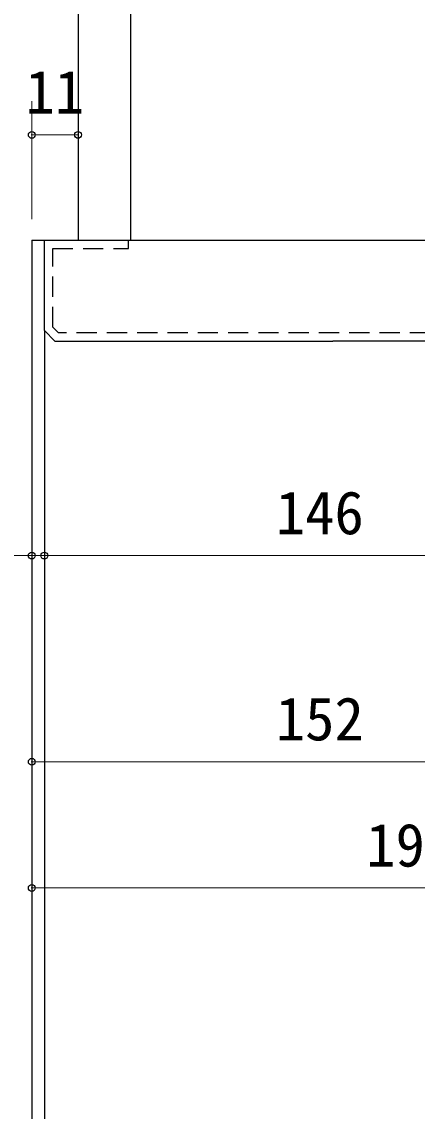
# Model space of a CAD drawing. Units: millimetres at full size; details may follow other scales. Extents: x -800 to 800, y -560 to 560.
# Drawn here: x -405.1 to -311.1, y 166.4 to 425.4 of the extents above; entities that cross this region are included whole.
import ezdxf
from ezdxf.enums import TextEntityAlignment as Align

# ---------------------------------------------------------------- set-up
doc = ezdxf.new("R2010")
doc.units = ezdxf.units.MM
doc.header["$LTSCALE"] = 4
doc.header["$PDMODE"] = 32
doc.header["$PDSIZE"] = 1.6
doc.linetypes.add('DASHED1', pattern=[1.8, 1.2, -0.6])
doc.layers.add('2-0', color=7, linetype='Continuous', lineweight=25)
doc.styles.add('ＭＳ ゴシック', font='')
doc.styles.get('ＭＳ ゴシック').set_extended_font_data('MS Gothic')

msp = doc.modelspace()

# ---------------------------------------------------------------- linework, layer by layer
at = {"layer": '2-0'}
for p, q in [((-391.768, 461), (-391.768, 373.5)), ((-379.268, 461), (-379.268, 373.5)), ((-402.768, 373.5), (-402.768, 215.646)), ((-402.768, 373.5), (-266.768, 373.5)), ((-399.768, 352), (-399.768, 373.5)), ((-402.768, 359), (-402.768, 252.477)), ((-402.768, 359), (-402.768, 158.5)), ((-399.768, 352), (-397.268, 349.5)), ((-399.768, 352), (-399.768, 158.5)), ((-397.268, 349.5), (-331.168, 349.5)), ((-302.368, 349.5), (-331.168, 349.5))]:
    msp.add_line(p, q, dxfattribs=at)
at = {"layer": '2-0', "color": 4, "lineweight": 9}
for p, q in [((-402.768, 406.5), (-402.768, 378.5)), ((-391.768, 406.5), (-391.768, 378.5)), ((-402.768, 398.5), (-391.768, 398.5)), ((-407.768, 298.5), (-260.768, 298.5)), ((-402.768, 298.5), (-401.768, 298.5)), ((-402.768, 249.5), (-265.768, 249.5)), ((-402.768, 219.5), (-222.768, 219.5))]:
    msp.add_line(p, q, dxfattribs=at)
at = {"layer": '2-0', "linetype": 'DASHED1'}
for p in [(-397.768, 352.828), (-272.096, 351.5)]:
    msp.add_line(p, (-396.439, 351.5), dxfattribs=at)
msp.add_lwpolyline([(-397.768, 352.828), (-397.768, 371.5), (-379.768, 371.5), (-379.768, 373.5)], dxfattribs=at)
at = {"layer": '2-0', "color": 4}
for p in [(-402.768, 398.5), (-391.768, 398.5), (-402.768, 298.5), (-399.768, 298.5), (-402.768, 249.5), (-402.768, 219.5)]:
    msp.add_point(p, dxfattribs=at)

# ---------------------------------------------------------------- texts
at = {"layer": '2-0', "style": 'ＭＳ ゴシック'}
for s, p in [('11', (-404.268, 400.5)), ('146', (-344.768, 300.5)), ('152', (-344.768, 251.5)), ('195', (-323.268, 221.5))]:
    msp.add_text(s, height=10.26, dxfattribs=at).set_placement(p, align=Align.BOTTOM_LEFT)

doc.saveas('drawing.dxf')
